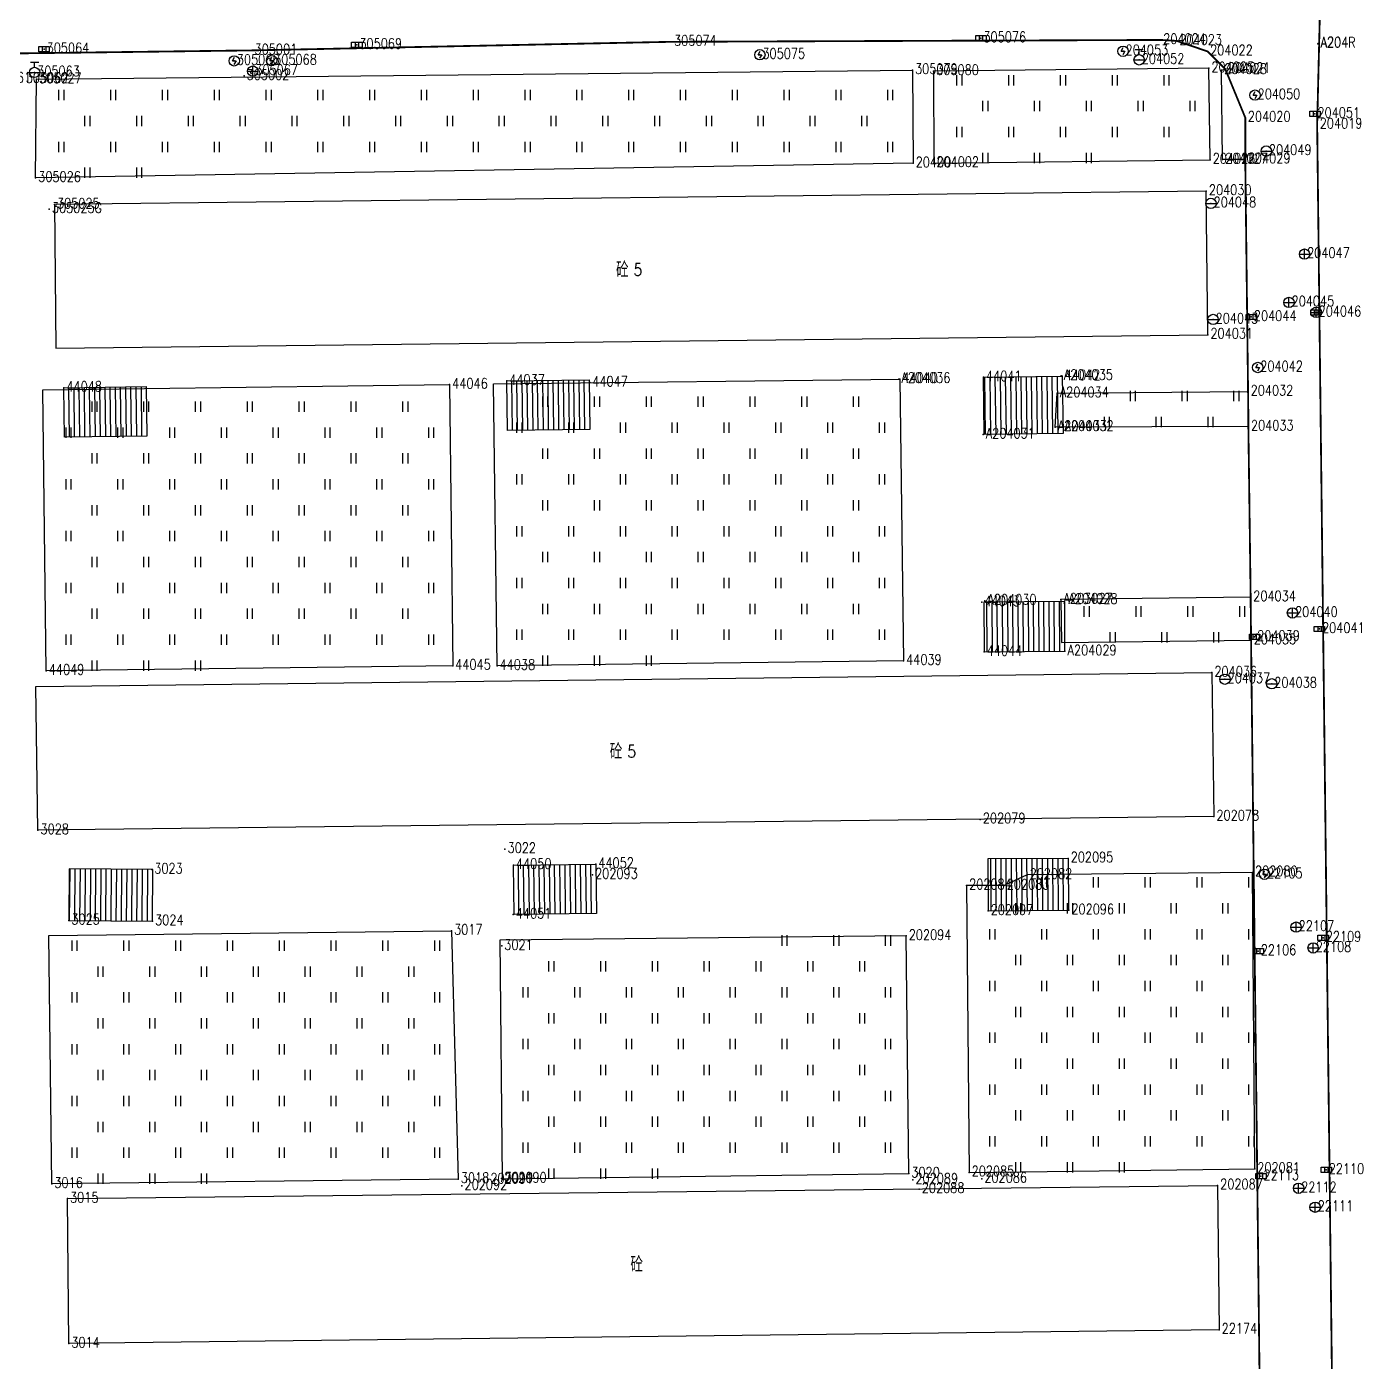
# Model space of a CAD drawing. Extents: x 871 to 1485, y 1110 to 1501.
# Drawn here: x 1355 to 1484, y 1285.9 to 1414.9 of the extents above; entities that cross this region are included whole.
import ezdxf
from ezdxf.enums import TextEntityAlignment as Align

# ---------------------------------------------------------------- set-up
doc = ezdxf.new("R2010")
doc.units = 0
doc.header["$LTSCALE"] = 0.5
doc.header["$PDSIZE"] = 0.2
doc.layers.get('0').update_dxf_attribs({"linetype": 'CONTINUOUS'})
doc.layers.add('ASSIST', color=7, linetype='CONTINUOUS', plot=False)
for name, color, linetype in [('DLSS', 4, 'CONTINUOUS'), ('GXYZ', 2, 'CONTINUOUS'), ('JMD', 6, 'CONTINUOUS'), ('ZBTZ', 3, 'CONTINUOUS'), ('ZDH', 1, 'CONTINUOUS')]:
    doc.layers.add(name, color=color, linetype=linetype)
doc.styles.add('HZ', font='rs.shx', dxfattribs={"width": 0.8, "bigfont": 'hztxt.shx'})
doc.linetypes.add('1161', pattern='A,0,[149,AAA.SHX,S=0.15,R=0,X=0,Y=0],-1.6', length=1.6)

# ---------------------------------------------------------------- blocks, each defined once
blk = doc.blocks.new('gc133')
for p, q in [((-1, 0), (1, 0)), ((-0.8, 2), (0.8, 2)), ((0, 1), (0, 2))]:
    blk.add_line(p, q)
blk.add_circle((0, 0), 1)
blk = doc.blocks.new('gc042')
blk.add_line((-1, 0), (1, 0))
blk.add_circle((0, 0), 1)
blk = doc.blocks.new('gc041')
for p, q in [((-1, 0.5), (1, 0.5)), ((-1, -0.5), (-1, 0.5)), ((-0.33, 0.5), (-0.33, -0.5)), ((0.33, 0.5), (0.33, -0.5)), ((1, 0.5), (1, -0.5)), ((1, -0.5), (-1, -0.5))]:
    blk.add_line(p, q)
blk = doc.blocks.new('gc043')
for p, q in [((-1, 0), (1, 0)), ((0, -1), (0, 1))]:
    blk.add_line(p, q)
blk.add_circle((0, 0), 1)
blk = doc.blocks.new('gc050')
for p, q in [((-0.35, 0), (0.05, 0.69)), ((-0.35, 0), (0.35, 0)), ((0.35, 0), (-0.06, -0.69))]:
    blk.add_line(p, q)
blk.add_circle((0, 0), 1)
blk = doc.blocks.new('gc323')
at = {"flags": 128}
for points in [[(-0.5, 0), (-0.5, 2)], [(0.5, 0), (0.5, 2)]]:
    blk.add_lwpolyline(points, dxfattribs=at)

msp = doc.modelspace()

# ---------------------------------------------------------------- linework, layer by layer
at = {"layer": 'ASSIST', "linetype": 'Continuous', "flags": 128}
for points, elevation in [([(1401.37, 1380.69), (1409.32, 1380.78), (1409.38, 1375.99), (1401.43, 1375.9)], -0.16), ([(1358.62, 1380.02), (1366.57, 1380.12), (1366.63, 1375.33), (1358.68, 1375.24)], -0.14)]:
    msp.add_lwpolyline(points, close=True, dxfattribs=dict(at, elevation=elevation))
for points in [[(1447.38, 1381.04), (1454.99, 1381.13), (1455.06, 1375.59), (1447.46, 1375.49)], [(1447.45, 1354.51), (1455.25, 1354.57), (1455.22, 1359.36), (1447.42, 1359.31)], [(1402.01, 1333.93), (1409.96, 1334.02), (1410.02, 1329.24), (1402.07, 1329.14)], [(1447.83, 1329.5), (1455.62, 1329.56), (1455.58, 1334.57), (1447.79, 1334.52)], [(1359.1, 1328.58), (1367.18, 1328.5), (1367.22, 1333.49), (1359.14, 1333.56)]]:
    msp.add_lwpolyline(points, close=True, dxfattribs=at)
at = {"layer": 'DLSS', "linetype": 'Continuous', "const_width": 0.175, "flags": 128}
for points in [[(1480.04, 1455.48), (1480.28, 1433.69), (1479.59, 1405.43), (1481.85, 1213.92)], [(1216.91, 1400.79), (1219.98, 1407.4), (1229.42, 1410.8), (1250.92, 1411.11), (1311.19, 1411.75), (1376.78, 1412.59), (1417.27, 1413.42), (1464.48, 1413.6), (1466.04, 1413.51), (1469.01, 1412.49), (1470.72, 1410.79), (1472.65, 1406.1), (1472.65, 1402.07), (1472.92, 1379.64), (1472.95, 1376.26), (1473.17, 1359.79), (1473.21, 1355.64), (1474.02, 1285.2)]]:
    msp.add_lwpolyline(points, dxfattribs=at)
at = {"layer": 'JMD', "linetype": 'Continuous'}
for p, q in [((1401.37, 1380.69, -0.16), (1409.32, 1380.78, -0.16)), ((1401.82, 1380.69, -0.16), (1401.88, 1375.91, -0.16)), ((1402.32, 1380.7, -0.16), (1402.38, 1375.91, -0.16)), ((1402.82, 1380.7, -0.16), (1402.88, 1375.92, -0.16)), ((1403.32, 1380.71, -0.16), (1403.38, 1375.92, -0.16)), ((1403.82, 1380.71, -0.16), (1403.88, 1375.93, -0.16)), ((1404.32, 1380.72, -0.16), (1404.38, 1375.94, -0.16)), ((1404.82, 1380.73, -0.16), (1404.88, 1375.94, -0.16)), ((1405.32, 1380.73, -0.16), (1405.38, 1375.95, -0.16)), ((1405.82, 1380.74, -0.16), (1405.88, 1375.95, -0.16)), ((1406.32, 1380.74, -0.16), (1406.38, 1375.96, -0.16)), ((1406.82, 1380.75, -0.16), (1406.88, 1375.97, -0.16)), ((1407.32, 1380.76, -0.16), (1407.38, 1375.97, -0.16)), ((1407.82, 1380.76, -0.16), (1407.88, 1375.98, -0.16)), ((1408.32, 1380.77, -0.16), (1408.38, 1375.98, -0.16)), ((1408.82, 1380.77, -0.16), (1408.88, 1375.99, -0.16)), ((1409.32, 1380.78, -0.16), (1409.38, 1375.99, -0.16)), ((1447.38, 1381.04), (1454.99, 1381.13)), ((1447.49, 1381.04), (1447.56, 1375.49)), ((1447.99, 1381.04), (1448.06, 1375.5)), ((1448.49, 1381.05), (1448.56, 1375.51)), ((1448.99, 1381.06), (1449.06, 1375.51)), ((1449.49, 1381.06), (1449.56, 1375.52)), ((1449.99, 1381.07), (1450.06, 1375.52)), ((1450.49, 1381.08), (1450.56, 1375.53)), ((1450.99, 1381.08), (1451.06, 1375.54)), ((1451.49, 1381.09), (1451.56, 1375.54)), ((1451.99, 1381.1), (1452.06, 1375.55)), ((1452.49, 1381.1), (1452.56, 1375.56)), ((1452.99, 1381.11), (1453.06, 1375.56)), ((1453.49, 1381.11), (1453.56, 1375.57)), ((1453.99, 1381.12), (1454.06, 1375.57)), ((1454.49, 1381.13), (1454.56, 1375.58)), ((1454.99, 1381.13), (1455.06, 1375.59)), ((1358.62, 1380.02, -0.14), (1366.57, 1380.12, -0.14)), ((1359.07, 1380.03, -0.14), (1359.13, 1375.24, -0.14)), ((1359.57, 1380.04, -0.14), (1359.63, 1375.25, -0.14)), ((1360.07, 1380.04, -0.14), (1360.13, 1375.26, -0.14)), ((1360.57, 1380.05, -0.14), (1360.63, 1375.26, -0.14)), ((1361.07, 1380.05, -0.14), (1361.13, 1375.27, -0.14)), ((1361.57, 1380.06, -0.14), (1361.63, 1375.27, -0.14)), ((1362.07, 1380.06, -0.14), (1362.13, 1375.28, -0.14)), ((1362.57, 1380.07, -0.14), (1362.63, 1375.29, -0.14)), ((1363.07, 1380.08, -0.14), (1363.13, 1375.29, -0.14)), ((1363.57, 1380.08, -0.14), (1363.63, 1375.3, -0.14)), ((1364.07, 1380.09, -0.14), (1364.13, 1375.3, -0.14)), ((1364.57, 1380.09, -0.14), (1364.63, 1375.31, -0.14)), ((1365.07, 1380.1, -0.14), (1365.13, 1375.32, -0.14)), ((1365.57, 1380.11, -0.14), (1365.63, 1375.32, -0.14)), ((1366.07, 1380.11, -0.14), (1366.13, 1375.33, -0.14)), ((1366.57, 1380.12, -0.14), (1366.63, 1375.33, -0.14)), ((1366.63, 1375.33, -0.14), (1358.68, 1375.24, -0.14)), ((1409.38, 1375.99, -0.16), (1401.43, 1375.9, -0.16)), ((1455.06, 1375.59), (1447.46, 1375.49)), ((1455.22, 1359.36), (1447.42, 1359.31)), ((1447.75, 1354.52), (1447.72, 1359.31)), ((1448.25, 1354.52), (1448.22, 1359.31)), ((1448.75, 1354.52), (1448.72, 1359.31)), ((1449.25, 1354.53), (1449.22, 1359.32)), ((1449.75, 1354.53), (1449.72, 1359.32)), ((1450.25, 1354.53), (1450.22, 1359.32)), ((1450.75, 1354.54), (1450.72, 1359.33)), ((1451.25, 1354.54), (1451.22, 1359.33)), ((1451.75, 1354.54), (1451.72, 1359.33)), ((1452.25, 1354.55), (1452.22, 1359.34)), ((1452.75, 1354.55), (1452.72, 1359.34)), ((1453.25, 1354.55), (1453.22, 1359.34)), ((1453.75, 1354.56), (1453.72, 1359.35)), ((1454.25, 1354.56), (1454.22, 1359.35)), ((1454.75, 1354.56), (1454.72, 1359.35)), ((1455.25, 1354.57), (1455.22, 1359.36)), ((1447.45, 1354.51), (1455.25, 1354.57)), ((1402.01, 1333.93), (1409.96, 1334.02)), ((1402.46, 1333.94), (1402.52, 1329.15)), ((1402.96, 1333.94), (1403.02, 1329.16)), ((1403.46, 1333.95), (1403.52, 1329.16)), ((1403.96, 1333.95), (1404.02, 1329.17)), ((1404.46, 1333.96), (1404.52, 1329.17)), ((1404.96, 1333.96), (1405.02, 1329.18)), ((1405.46, 1333.97), (1405.52, 1329.19)), ((1405.96, 1333.98), (1406.02, 1329.19)), ((1406.46, 1333.98), (1406.52, 1329.2)), ((1406.96, 1333.99), (1407.02, 1329.2)), ((1407.46, 1333.99), (1407.52, 1329.21)), ((1407.96, 1334), (1408.02, 1329.22)), ((1408.46, 1334.01), (1408.52, 1329.22)), ((1408.96, 1334.01), (1409.02, 1329.23)), ((1409.46, 1334.02), (1409.52, 1329.23)), ((1409.96, 1334.02), (1410.02, 1329.24)), ((1455.58, 1334.57), (1447.79, 1334.52)), ((1448.12, 1329.5), (1448.08, 1334.52)), ((1448.62, 1329.5), (1448.58, 1334.52)), ((1449.12, 1329.51), (1449.08, 1334.52)), ((1449.62, 1329.51), (1449.58, 1334.53)), ((1450.12, 1329.51), (1450.08, 1334.53)), ((1450.62, 1329.52), (1450.58, 1334.54)), ((1451.12, 1329.52), (1451.08, 1334.54)), ((1451.62, 1329.53), (1451.58, 1334.54)), ((1452.12, 1329.53), (1452.08, 1334.55)), ((1452.62, 1329.53), (1452.58, 1334.55)), ((1453.12, 1329.54), (1453.08, 1334.55)), ((1453.62, 1329.54), (1453.58, 1334.56)), ((1454.12, 1329.54), (1454.08, 1334.56)), ((1454.62, 1329.55), (1454.58, 1334.57)), ((1455.12, 1329.55), (1455.08, 1334.57)), ((1455.62, 1329.56), (1455.58, 1334.57)), ((1367.22, 1333.49), (1359.14, 1333.56)), ((1359.18, 1328.57), (1359.22, 1333.56)), ((1359.68, 1328.57), (1359.72, 1333.56)), ((1360.18, 1328.57), (1360.22, 1333.55)), ((1360.68, 1328.56), (1360.72, 1333.55)), ((1361.18, 1328.56), (1361.22, 1333.54)), ((1361.68, 1328.55), (1361.72, 1333.54)), ((1362.18, 1328.55), (1362.22, 1333.53)), ((1362.68, 1328.54), (1362.72, 1333.53)), ((1363.18, 1328.54), (1363.22, 1333.52)), ((1363.68, 1328.53), (1363.72, 1333.52)), ((1364.18, 1328.53), (1364.22, 1333.52)), ((1364.68, 1328.52), (1364.72, 1333.51)), ((1365.18, 1328.52), (1365.22, 1333.51)), ((1365.68, 1328.51), (1365.72, 1333.5)), ((1366.18, 1328.51), (1366.22, 1333.5)), ((1366.68, 1328.51), (1366.72, 1333.49)), ((1367.18, 1328.5), (1367.22, 1333.49)), ((1410.02, 1329.24), (1402.07, 1329.14)), ((1447.83, 1329.5), (1455.62, 1329.56)), ((1359.1, 1328.58), (1367.18, 1328.5))]:
    msp.add_line(p, q, dxfattribs=at)
at = {"layer": 'JMD', "linetype": 'Continuous', "flags": 128}
for points in [[(1469.04, 1385.14), (1468.89, 1399.01), (1357.71, 1397.71), (1357.85, 1383.84)], [(1469.42, 1352.51), (1469.62, 1338.61), (1356.12, 1337.29), (1355.93, 1351.18)]]:
    msp.add_lwpolyline(points, close=True, dxfattribs=at)
at = {"layer": 'JMD', "linetype": 'Continuous', "elevation": 14.28, "flags": 128}
msp.add_lwpolyline([(1469.98, 1302.99), (1470.12, 1289.05), (1359.1, 1287.72), (1358.97, 1301.72)], close=True, dxfattribs=at)
at = {"layer": 'ZBTZ', "linetype": '1161', "flags": 128}
for points in [[(1355.98, 1409.81), (1440.53, 1410.69), (1440.59, 1401.69), (1355.9, 1400.27)], [(1472.65, 1402.07), (1470.46, 1402.06), (1470.37, 1410.69), (1470.72, 1410.79), (1472.65, 1406.1), (1472.65, 1402.07)], [(1400.93, 1303.64), (1440.17, 1304.13), (1439.92, 1327.08), (1400.69, 1326.66)]]:
    msp.add_lwpolyline(points, close=True, dxfattribs=at)
for points, elevation in [([(1442.57, 1410.59), (1442.59, 1401.71), (1469.26, 1402.03), (1469.14, 1410.86)], 14.03), ([(1395.86, 1380.32), (1396.15, 1353.17), (1356.92, 1352.69), (1356.59, 1379.83)], -0.1), ([(1439.31, 1380.85), (1439.67, 1353.64), (1400.43, 1353.16), (1400.1, 1380.38)], -0.07), ([(1472.92, 1379.64), (1472.95, 1376.26), (1454.31, 1376.22), (1454.5, 1379.48)], 13.88), ([(1473.21, 1355.64), (1473.17, 1359.79), (1454.86, 1359.56), (1454.91, 1355.41)], 13.78), ([(1445.99, 1304.25), (1473.56, 1304.59), (1473.34, 1333.22), (1451.59, 1332.97), (1449.38, 1331.94), (1445.75, 1331.94)], 13.81), ([(1396.04, 1327.59), (1396.69, 1303.6), (1357.46, 1303.14), (1357.17, 1327.13)], 13.97)]:
    msp.add_lwpolyline(points, close=True, dxfattribs=dict(at, elevation=elevation))
at = {"layer": 'ZDH', "linetype": 'Continuous'}
for p in [(1356.71, 1412.71, 13.49), (1376.78, 1412.59, 13.77), (1386.9, 1413.12, 13.8), (1417.27, 1413.42, 13.85), (1447.13, 1413.77, 13.84), (1464.48, 1413.6, 13.86), (1466.04, 1413.51, 13.87), (1479.66, 1413.24, 13.88), (1479.68, 1413.26, 13.86), (1375.07, 1411.58, 13.9), (1378.67, 1411.6, 13.93), (1425.8, 1412.17, 14.02), (1460.85, 1412.51, 14.02), (1462.41, 1411.68, 13.13), (1469.01, 1412.49, 13.89), (1355.8, 1410.46, 12.83), (1376.02, 1410.14, 13.93), (1376.85, 1410.59, 13.92), (1440.53, 1410.69, 14.02), (1442.57, 1410.59, 14.03), (1469.14, 1410.86, 13.99), (1470.37, 1410.69, 13.99), (1470.72, 1410.79, 13.87), (1355.98, 1409.81, 13.61), (1473.59, 1408.27, 13.86), (1479.37, 1406.46, 13.82), (1472.65, 1406.1, 13.86), (1479.59, 1405.43, 13.81), (1474.68, 1402.87, 13.84), (1440.59, 1401.69, 14.16), (1442.59, 1401.71, 14.17), (1469.26, 1402.03, 14.15), (1470.46, 1402.06, 14.13), (1472.65, 1402.07, 13.84), (1355.9, 1400.27, 14.2), (1468.89, 1399.01, 14.33), (1357.22, 1397.27, 14.32), (1357.71, 1397.71, 19.72), (1469.34, 1397.82, 14.35), (1478.37, 1392.92, 13.91), (1476.87, 1388.25, 13.95), (1473.23, 1386.85, 13.92), (1479.48, 1387.29, 13.87), (1469.54, 1386.61, 14.35), (1469.04, 1385.14, 14.35), (1473.85, 1381.97, 13.89), (1395.86, 1380.32, -0.1), (1401.37, 1380.69, -0.16), (1409.38, 1380.52, -0.06), (1439.21, 1380.86, 14.3), (1439.31, 1380.85, -0.07), (1447.38, 1381.04, -0.07), (1454.89, 1381.15, 14.19), (1454.99, 1381.13, -0.09), (1358.62, 1380.02, -0.14), (1454.5, 1379.48, 14.09), (1472.92, 1379.64, 13.88), (1447.36, 1375.49, 14.36), (1454.31, 1376.22, 13.94), (1454.96, 1376.22, 13.9), (1472.95, 1376.26, 13.88), (1473.17, 1359.79, 13.78), (1447.23, 1359.31, -0.18), (1447.52, 1359.44, 14.36), (1454.86, 1359.56, 14.02), (1455.34, 1359.53, 13.97), (1477.21, 1358.27, 13.82), (1473.55, 1355.96, 13.76), (1479.81, 1356.72, 13.76), (1447.45, 1354.51, -0.19), (1455.25, 1354.57, 14.37), (1473.21, 1355.64, 13.78), (1439.67, 1353.64, -0.06), (1356.92, 1352.69, -0.1), (1396.15, 1353.17, -0.09), (1400.43, 1353.16, -0.05), (1469.42, 1352.51, 14.33), (1470.69, 1351.87, 14.32), (1475.2, 1351.43, 13.76), (1447.07, 1338.33, 14.33), (1469.62, 1338.61, 14.33), (1356.12, 1337.29, 14.31), (1401.2, 1335.47, 14.3), (1402.01, 1333.93, -0.16), (1409.96, 1334.02, -0.07), (1455.55, 1334.57, 14.29), (1367.1, 1333.49, 14.25), (1409.65, 1332.99, 17.13), (1451.59, 1332.97, 14.05), (1473.34, 1333.22, 13.79), (1474.51, 1333.04, 13.67), (1445.75, 1331.96, 14.01), (1449.38, 1331.94, 13.94), (1402, 1329.14, -0.16), (1447.83, 1329.5, 13.93), (1455.62, 1329.56, 13.95), (1359.1, 1328.58, 14.04), (1367.18, 1328.5, 14.02), (1396.04, 1327.59, 13.97), (1477.55, 1327.93, 13.66), (1439.92, 1327.08, 14.29), (1480.17, 1326.9, 13.61), (1400.88, 1326.12, 14.05), (1473.9, 1325.61, 13.62), (1479.2, 1325.92, 13.65), (1445.99, 1304.25, 13.81), (1473.56, 1304.59, 13.68), (1480.46, 1304.49, 13.51), (1357.46, 1303.14, 14.38), (1396.69, 1303.6, 14.37), (1397.05, 1302.96, 14.36), (1399.54, 1303.55, 14.26), (1400.86, 1303.65, 14.37), (1400.93, 1303.64, 14.37), (1440.17, 1304.13, 14.36), (1440.57, 1303.54, 14.38), (1447.22, 1303.64, 14.27), (1469.98, 1302.99, 14.28), (1474.16, 1303.89, 13.5), (1358.97, 1301.72, 14.26), (1441.18, 1302.64, 14.29), (1477.8, 1302.72, 13.57), (1479.39, 1300.89, 13.53), (1470.12, 1289.05, 14.27), (1359.1, 1287.72, 14.26)]:
    msp.add_point(p, dxfattribs=at)

# ---------------------------------------------------------------- block references
at = {"layer": 'GXYZ', "linetype": 'Continuous', "xscale": 0.5, "yscale": 0.5}
for name, p in [('gc041', (1447.13, 1413.77, 13.84)), ('gc041', (1356.71, 1412.71, 13.49)), ('gc041', (1386.9, 1413.12, 13.8)), ('gc050', (1425.8, 1412.17, 14.02)), ('gc050', (1460.85, 1412.51, 14.02)), ('gc133', (1462.41, 1411.68, 13.13)), ('gc133', (1355.8, 1410.46, 12.83)), ('gc050', (1375.07, 1411.58, 13.9)), ('gc050', (1378.67, 1411.6, 13.93)), ('gc043', (1376.85, 1410.59, 13.92)), ('gc050', (1473.59, 1408.27, 13.86)), ('gc041', (1479.37, 1406.46, 13.82)), ('gc042', (1474.68, 1402.87, 13.84)), ('gc042', (1469.34, 1397.82, 14.35)), ('gc043', (1478.37, 1392.92, 13.91)), ('gc043', (1476.87, 1388.25, 13.95)), ('gc042', (1469.54, 1386.61, 14.35)), ('gc041', (1473.23, 1386.85, 13.92)), ('gc043', (1479.48, 1387.29, 13.87)), ('gc041', (1479.48, 1387.29, 13.87)), ('gc050', (1473.85, 1381.97, 13.89)), ('gc043', (1477.21, 1358.27, 13.82)), ('gc041', (1473.55, 1355.96, 13.76)), ('gc041', (1479.81, 1356.72, 13.76)), ('gc042', (1470.69, 1351.87, 14.32)), ('gc042', (1475.2, 1351.43, 13.76)), ('gc050', (1474.51, 1333.04, 13.67)), ('gc043', (1477.55, 1327.93, 13.66)), ('gc043', (1479.2, 1325.92, 13.65)), ('gc041', (1480.17, 1326.9, 13.61)), ('gc041', (1473.9, 1325.61, 13.62)), ('gc041', (1480.46, 1304.49, 13.51)), ('gc041', (1474.16, 1303.89, 13.5)), ('gc043', (1477.8, 1302.72, 13.57)), ('gc043', (1479.39, 1300.89, 13.53))]:
    msp.add_blockref(name, p, dxfattribs=at)
at = {"layer": 'ZBTZ', "linetype": 'Continuous', "xscale": 0.5, "yscale": 0.5}
for p in [(1445.07, 1409.21), (1450.07, 1409.21), (1455.07, 1409.21), (1460.07, 1409.21), (1465.07, 1409.21), (1358.4, 1407.77), (1363.4, 1407.77), (1368.4, 1407.77), (1373.4, 1407.77), (1378.4, 1407.77), (1383.4, 1407.77), (1388.4, 1407.77), (1393.4, 1407.77), (1398.4, 1407.77), (1403.4, 1407.77), (1408.4, 1407.77), (1413.4, 1407.77), (1418.4, 1407.77), (1423.4, 1407.77), (1428.4, 1407.77), (1433.4, 1407.77), (1438.4, 1407.77), (1447.57, 1406.71), (1452.57, 1406.71), (1457.57, 1406.71), (1462.57, 1406.71), (1467.57, 1406.71), (1360.9, 1405.27), (1365.9, 1405.27), (1370.9, 1405.27), (1375.9, 1405.27), (1380.9, 1405.27), (1385.9, 1405.27), (1390.9, 1405.27), (1395.9, 1405.27), (1400.9, 1405.27), (1405.9, 1405.27), (1410.9, 1405.27), (1415.9, 1405.27), (1420.9, 1405.27), (1425.9, 1405.27), (1430.9, 1405.27), (1435.9, 1405.27), (1445.07, 1404.21), (1450.07, 1404.21), (1455.07, 1404.21), (1460.07, 1404.21), (1465.07, 1404.21), (1358.4, 1402.77), (1363.4, 1402.77), (1368.4, 1402.77), (1373.4, 1402.77), (1378.4, 1402.77), (1383.4, 1402.77), (1388.4, 1402.77), (1393.4, 1402.77), (1398.4, 1402.77), (1403.4, 1402.77), (1408.4, 1402.77), (1413.4, 1402.77), (1418.4, 1402.77), (1423.4, 1402.77), (1428.4, 1402.77), (1433.4, 1402.77), (1438.4, 1402.77), (1447.57, 1401.71), (1452.57, 1401.71), (1457.57, 1401.71), (1360.9, 1400.27), (1365.9, 1400.27), (1405.1, 1378.16), (1410.1, 1378.16), (1415.1, 1378.16), (1420.1, 1378.16), (1425.1, 1378.16), (1430.1, 1378.16), (1435.1, 1378.16), (1461.81, 1378.72), (1466.81, 1378.72), (1471.81, 1378.72), (1361.59, 1377.69), (1366.59, 1377.69), (1371.59, 1377.69), (1376.59, 1377.69), (1381.59, 1377.69), (1386.59, 1377.69), (1391.59, 1377.69), (1402.6, 1375.66), (1407.6, 1375.66), (1412.6, 1375.66), (1417.6, 1375.66), (1422.6, 1375.66), (1427.6, 1375.66), (1432.6, 1375.66), (1437.6, 1375.66), (1459.31, 1376.22), (1464.31, 1376.22), (1469.31, 1376.22), (1359.09, 1375.19), (1364.09, 1375.19), (1369.09, 1375.19), (1374.09, 1375.19), (1379.09, 1375.19), (1384.09, 1375.19), (1389.09, 1375.19), (1394.09, 1375.19), (1405.1, 1373.16), (1410.1, 1373.16), (1415.1, 1373.16), (1420.1, 1373.16), (1425.1, 1373.16), (1430.1, 1373.16), (1435.1, 1373.16), (1361.59, 1372.69), (1366.59, 1372.69), (1371.59, 1372.69), (1376.59, 1372.69), (1381.59, 1372.69), (1386.59, 1372.69), (1391.59, 1372.69), (1402.6, 1370.66), (1407.6, 1370.66), (1412.6, 1370.66), (1417.6, 1370.66), (1422.6, 1370.66), (1427.6, 1370.66), (1432.6, 1370.66), (1437.6, 1370.66), (1359.09, 1370.19), (1364.09, 1370.19), (1369.09, 1370.19), (1374.09, 1370.19), (1379.09, 1370.19), (1384.09, 1370.19), (1389.09, 1370.19), (1394.09, 1370.19), (1405.1, 1368.16), (1410.1, 1368.16), (1415.1, 1368.16), (1420.1, 1368.16), (1425.1, 1368.16), (1430.1, 1368.16), (1435.1, 1368.16), (1361.59, 1367.69), (1366.59, 1367.69), (1371.59, 1367.69), (1376.59, 1367.69), (1381.59, 1367.69), (1386.59, 1367.69), (1391.59, 1367.69), (1359.09, 1365.19), (1364.09, 1365.19), (1369.09, 1365.19), (1374.09, 1365.19), (1379.09, 1365.19), (1384.09, 1365.19), (1389.09, 1365.19), (1394.09, 1365.19), (1402.6, 1365.66), (1407.6, 1365.66), (1412.6, 1365.66), (1417.6, 1365.66), (1422.6, 1365.66), (1427.6, 1365.66), (1432.6, 1365.66), (1437.6, 1365.66), (1361.59, 1362.69), (1366.59, 1362.69), (1371.59, 1362.69), (1376.59, 1362.69), (1381.59, 1362.69), (1386.59, 1362.69), (1391.59, 1362.69), (1405.1, 1363.16), (1410.1, 1363.16), (1415.1, 1363.16), (1420.1, 1363.16), (1425.1, 1363.16), (1430.1, 1363.16), (1435.1, 1363.16), (1359.09, 1360.19), (1364.09, 1360.19), (1369.09, 1360.19), (1374.09, 1360.19), (1379.09, 1360.19), (1384.09, 1360.19), (1389.09, 1360.19), (1394.09, 1360.19), (1402.6, 1360.66), (1407.6, 1360.66), (1412.6, 1360.66), (1417.6, 1360.66), (1422.6, 1360.66), (1427.6, 1360.66), (1432.6, 1360.66), (1437.6, 1360.66), (1361.59, 1357.69), (1366.59, 1357.69), (1371.59, 1357.69), (1376.59, 1357.69), (1381.59, 1357.69), (1386.59, 1357.69), (1391.59, 1357.69), (1405.1, 1358.16), (1410.1, 1358.16), (1415.1, 1358.16), (1420.1, 1358.16), (1425.1, 1358.16), (1430.1, 1358.16), (1435.1, 1358.16), (1457.36, 1357.91), (1462.36, 1357.91), (1467.36, 1357.91), (1472.36, 1357.91), (1359.09, 1355.19), (1364.09, 1355.19), (1369.09, 1355.19), (1374.09, 1355.19), (1379.09, 1355.19), (1384.09, 1355.19), (1389.09, 1355.19), (1394.09, 1355.19), (1402.6, 1355.66), (1407.6, 1355.66), (1412.6, 1355.66), (1417.6, 1355.66), (1422.6, 1355.66), (1427.6, 1355.66), (1432.6, 1355.66), (1437.6, 1355.66), (1459.86, 1355.41), (1464.86, 1355.41), (1469.86, 1355.41), (1361.59, 1352.69), (1366.59, 1352.69), (1371.59, 1352.69), (1405.1, 1353.16), (1410.1, 1353.16), (1415.1, 1353.16), (1453.25, 1331.75), (1458.25, 1331.75), (1463.25, 1331.75), (1468.25, 1331.75), (1473.25, 1331.75), (1450.75, 1329.25), (1455.75, 1329.25), (1460.75, 1329.25), (1465.75, 1329.25), (1470.75, 1329.25), (1448.25, 1326.75), (1453.25, 1326.75), (1458.25, 1326.75), (1463.25, 1326.75), (1468.25, 1326.75), (1473.25, 1326.75), (1359.67, 1325.64), (1364.67, 1325.64), (1369.67, 1325.64), (1374.67, 1325.64), (1379.67, 1325.64), (1384.67, 1325.64), (1389.67, 1325.64), (1394.67, 1325.64), (1428.19, 1326.14), (1433.19, 1326.14), (1438.19, 1326.14), (1450.75, 1324.25), (1455.75, 1324.25), (1460.75, 1324.25), (1465.75, 1324.25), (1470.75, 1324.25), (1362.17, 1323.14), (1367.17, 1323.14), (1372.17, 1323.14), (1377.17, 1323.14), (1382.17, 1323.14), (1387.17, 1323.14), (1392.17, 1323.14), (1405.69, 1323.64), (1410.69, 1323.64), (1415.69, 1323.64), (1420.69, 1323.64), (1425.69, 1323.64), (1430.69, 1323.64), (1435.69, 1323.64), (1448.25, 1321.75), (1453.25, 1321.75), (1458.25, 1321.75), (1463.25, 1321.75), (1468.25, 1321.75), (1473.25, 1321.75), (1359.67, 1320.64), (1364.67, 1320.64), (1369.67, 1320.64), (1374.67, 1320.64), (1379.67, 1320.64), (1384.67, 1320.64), (1389.67, 1320.64), (1394.67, 1320.64), (1403.19, 1321.14), (1408.19, 1321.14), (1413.19, 1321.14), (1418.19, 1321.14), (1423.19, 1321.14), (1428.19, 1321.14), (1433.19, 1321.14), (1438.19, 1321.14), (1450.75, 1319.25), (1455.75, 1319.25), (1460.75, 1319.25), (1465.75, 1319.25), (1470.75, 1319.25), (1362.17, 1318.14), (1367.17, 1318.14), (1372.17, 1318.14), (1377.17, 1318.14), (1382.17, 1318.14), (1387.17, 1318.14), (1392.17, 1318.14), (1405.69, 1318.64), (1410.69, 1318.64), (1415.69, 1318.64), (1420.69, 1318.64), (1425.69, 1318.64), (1430.69, 1318.64), (1435.69, 1318.64), (1403.19, 1316.14), (1408.19, 1316.14), (1413.19, 1316.14), (1418.19, 1316.14), (1423.19, 1316.14), (1428.19, 1316.14), (1433.19, 1316.14), (1438.19, 1316.14), (1448.25, 1316.75), (1453.25, 1316.75), (1458.25, 1316.75), (1463.25, 1316.75), (1468.25, 1316.75), (1473.25, 1316.75), (1359.67, 1315.64), (1364.67, 1315.64), (1369.67, 1315.64), (1374.67, 1315.64), (1379.67, 1315.64), (1384.67, 1315.64), (1389.67, 1315.64), (1394.67, 1315.64), (1405.69, 1313.64), (1410.69, 1313.64), (1415.69, 1313.64), (1420.69, 1313.64), (1425.69, 1313.64), (1430.69, 1313.64), (1435.69, 1313.64), (1450.75, 1314.25), (1455.75, 1314.25), (1460.75, 1314.25), (1465.75, 1314.25), (1470.75, 1314.25), (1362.17, 1313.14), (1367.17, 1313.14), (1372.17, 1313.14), (1377.17, 1313.14), (1382.17, 1313.14), (1387.17, 1313.14), (1392.17, 1313.14), (1403.19, 1311.14), (1408.19, 1311.14), (1413.19, 1311.14), (1418.19, 1311.14), (1423.19, 1311.14), (1428.19, 1311.14), (1433.19, 1311.14), (1438.19, 1311.14), (1448.25, 1311.75), (1453.25, 1311.75), (1458.25, 1311.75), (1463.25, 1311.75), (1468.25, 1311.75), (1473.25, 1311.75), (1359.67, 1310.64), (1364.67, 1310.64), (1369.67, 1310.64), (1374.67, 1310.64), (1379.67, 1310.64), (1384.67, 1310.64), (1389.67, 1310.64), (1394.67, 1310.64), (1405.69, 1308.64), (1410.69, 1308.64), (1415.69, 1308.64), (1420.69, 1308.64), (1425.69, 1308.64), (1430.69, 1308.64), (1435.69, 1308.64), (1450.75, 1309.25), (1455.75, 1309.25), (1460.75, 1309.25), (1465.75, 1309.25), (1470.75, 1309.25), (1362.17, 1308.14), (1367.17, 1308.14), (1372.17, 1308.14), (1377.17, 1308.14), (1382.17, 1308.14), (1387.17, 1308.14), (1392.17, 1308.14), (1403.19, 1306.14), (1408.19, 1306.14), (1413.19, 1306.14), (1418.19, 1306.14), (1423.19, 1306.14), (1428.19, 1306.14), (1433.19, 1306.14), (1438.19, 1306.14), (1448.25, 1306.75), (1453.25, 1306.75), (1458.25, 1306.75), (1463.25, 1306.75), (1468.25, 1306.75), (1473.25, 1306.75), (1359.67, 1305.64), (1364.67, 1305.64), (1369.67, 1305.64), (1374.67, 1305.64), (1379.67, 1305.64), (1384.67, 1305.64), (1389.67, 1305.64), (1394.67, 1305.64), (1405.69, 1303.64), (1410.69, 1303.64), (1415.69, 1303.64), (1450.75, 1304.25), (1455.75, 1304.25), (1460.75, 1304.25), (1362.17, 1303.14), (1367.17, 1303.14), (1372.17, 1303.14)]:
    msp.add_blockref('gc323', p, dxfattribs=at)

# ---------------------------------------------------------------- texts
at = {"layer": 'JMD', "linetype": 'Continuous', "style": 'HZ', "width": 0.8}
for p in [(1413.12, 1391.42), (1412.52, 1344.9), (1414.51, 1295.37)]:
    msp.add_text('砼', height=1.5, dxfattribs=at).set_placement(p, align=Align.MIDDLE_RIGHT)
for p in [(1413.62, 1391.42), (1413.02, 1344.9)]:
    msp.add_text('5', height=1.2, dxfattribs=at).set_placement(p, align=Align.MIDDLE_LEFT)
at = {"layer": 'ZDH', "linetype": 'Continuous', "style": 'HZ', "width": 0.8}
for s, p in [('305074', (1417.52, 1413.05, 13.85)), ('305076', (1447.38, 1413.4, 13.84)), ('204024', (1464.73, 1413.22, 13.86)), ('204023', (1466.29, 1413.13, 13.87)), ('A204R', (1479.91, 1412.87, 13.88)), ('A204', (1479.93, 1412.89, 13.86)), ('305064', (1356.96, 1412.33, 13.49)), ('305001', (1377.03, 1412.21, 13.77)), ('305069', (1387.15, 1412.75, 13.8)), ('305075', (1426.05, 1411.79, 14.02)), ('204053', (1461.1, 1412.14, 14.02)), ('204022', (1469.26, 1412.12, 13.89)), ('305066', (1375.32, 1411.21, 13.9)), ('305068', (1378.92, 1411.22, 13.93)), ('305079', (1440.78, 1410.32, 14.02)), ('204052', (1462.66, 1411.3, 13.13)), ('204025', (1469.39, 1410.48, 13.99)), ('204028', (1470.62, 1410.32, 13.99)), ('204021', (1470.97, 1410.42, 13.87)), ('305061', (1351.34, 1409.48, 13.52)), ('305062', (1354.95, 1409.45, 13.6)), ('305063', (1356.05, 1410.09, 12.83)), ('305027', (1356.23, 1409.43, 13.61)), ('305002', (1376.27, 1409.76, 13.93)), ('305067', (1377.1, 1410.22, 13.92)), ('305080', (1442.82, 1410.22, 14.03)), ('204050', (1473.84, 1407.89, 13.86)), ('204020', (1472.9, 1405.72, 13.86)), ('204051', (1479.62, 1406.09, 13.82)), ('204019', (1479.84, 1405.06, 13.81)), ('204001', (1440.84, 1401.31, 14.16)), ('204002', (1442.84, 1401.34, 14.17)), ('204026', (1469.51, 1401.66, 14.15)), ('204027', (1470.71, 1401.68, 14.13)), ('204029', (1472.9, 1401.69, 13.84)), ('204049', (1474.93, 1402.5, 13.84)), ('305026', (1356.15, 1399.9, 14.2)), ('204030', (1469.14, 1398.63, 14.33)), ('204048', (1469.59, 1397.44, 14.35)), ('305025G', (1357.47, 1396.9, 14.32)), ('305025', (1357.96, 1397.33, 19.72)), ('204047', (1478.62, 1392.55, 13.91)), ('204045', (1477.12, 1387.88, 13.95)), ('204043', (1469.79, 1386.23, 14.35)), ('204044', (1473.48, 1386.47, 13.92)), ('204046', (1479.73, 1386.91, 13.87)), ('204031', (1469.29, 1384.77, 14.35)), ('44041', (1447.63, 1380.66, -0.07)), ('A204035', (1455.14, 1380.78, 14.19)), ('44042', (1455.24, 1380.76, -0.09)), ('204042', (1474.1, 1381.6, 13.89)), ('44048', (1358.87, 1379.65, -0.14)), ('44046', (1396.11, 1379.94, -0.1)), ('44037', (1401.62, 1380.31, -0.16)), ('44047', (1409.63, 1380.14, -0.06)), ('A204036', (1439.46, 1380.49, 14.3)), ('44040', (1439.56, 1380.48, -0.07)), ('A204034', (1454.75, 1379.1, 14.09)), ('204032', (1473.17, 1379.27, 13.88)), ('A204033', (1454.56, 1375.85, 13.94)), ('A204032', (1455.21, 1375.85, 13.9)), ('204033', (1473.2, 1375.89, 13.88)), ('A204031', (1447.61, 1375.12, 14.36)), ('44043', (1447.48, 1358.93, -0.18)), ('A204030', (1447.77, 1359.07, 14.36)), ('A203027', (1455.11, 1359.18, 14.02)), ('A204028', (1455.59, 1359.16, 13.97)), ('204034', (1473.42, 1359.41, 13.78)), ('204040', (1477.46, 1357.89, 13.82)), ('204041', (1480.06, 1356.34, 13.76)), ('204035', (1473.46, 1355.26, 13.78)), ('204039', (1473.8, 1355.58, 13.76)), ('44044', (1447.7, 1354.14, -0.19)), ('A204029', (1455.5, 1354.19, 14.37)), ('44049', (1357.17, 1352.31, -0.1)), ('44045', (1396.4, 1352.8, -0.09)), ('44038', (1400.68, 1352.79, -0.05)), ('44039', (1439.92, 1353.27, -0.06)), ('204036', (1469.67, 1352.13, 14.33)), ('204037', (1470.94, 1351.5, 14.32)), ('204038', (1475.45, 1351.06, 13.76)), ('202078', (1469.87, 1338.24, 14.33)), ('3028', (1356.37, 1336.91, 14.31)), ('202079', (1447.32, 1337.96, 14.33)), ('3022', (1401.45, 1335.1, 14.3)), ('202095', (1455.8, 1334.2, 14.29)), ('3023', (1367.35, 1333.11, 14.25)), ('44050', (1402.26, 1333.56, -0.16)), ('44052', (1410.21, 1333.65, -0.07)), ('202093', (1409.9, 1332.61, 17.13)), ('202084', (1446, 1331.58, 14.01)), ('202082', (1451.84, 1332.6, 14.05)), ('202080', (1473.59, 1332.85, 13.79)), ('22105', (1474.76, 1332.66, 13.67)), ('202083', (1449.63, 1331.57, 13.94)), ('202097', (1448.08, 1329.12, 13.93)), ('202096', (1455.87, 1329.18, 13.95)), ('3025', (1359.35, 1328.2, 14.04)), ('3024', (1367.43, 1328.13, 14.02)), ('44051', (1402.25, 1328.77, -0.16)), ('3017', (1396.29, 1327.21, 13.97)), ('202094', (1440.17, 1326.7, 14.29)), ('22107', (1477.8, 1327.56, 13.66)), ('22109', (1480.42, 1326.53, 13.61)), ('3021', (1401.13, 1325.74, 14.05)), ('22106', (1474.15, 1325.24, 13.62)), ('22108', (1479.45, 1325.55, 13.65)), ('3018', (1396.94, 1303.23, 14.37)), ('202090', (1401.11, 1303.27, 14.37)), ('3019', (1401.18, 1303.27, 14.37)), ('3020', (1440.42, 1303.76, 14.36)), ('202085', (1446.24, 1303.88, 13.81)), ('202086', (1447.47, 1303.27, 14.27)), ('202081', (1473.81, 1304.21, 13.68)), ('22113', (1474.41, 1303.51, 13.5)), ('22110', (1480.71, 1304.11, 13.51)), ('3016', (1357.71, 1302.77, 14.38)), ('202092', (1397.3, 1302.58, 14.36)), ('202091', (1399.79, 1303.18, 14.26)), ('202089', (1440.82, 1303.16, 14.38)), ('202088', (1441.43, 1302.27, 14.29)), ('202087', (1470.23, 1302.62, 14.28)), ('22112', (1478.05, 1302.35, 13.57)), ('3015', (1359.22, 1301.34, 14.26)), ('22111', (1479.64, 1300.52, 13.53)), ('22174', (1470.37, 1288.68, 14.27)), ('3014', (1359.35, 1287.34, 14.26))]:
    msp.add_text(s, height=1, dxfattribs=at).set_placement(p)

doc.saveas('drawing.dxf')
